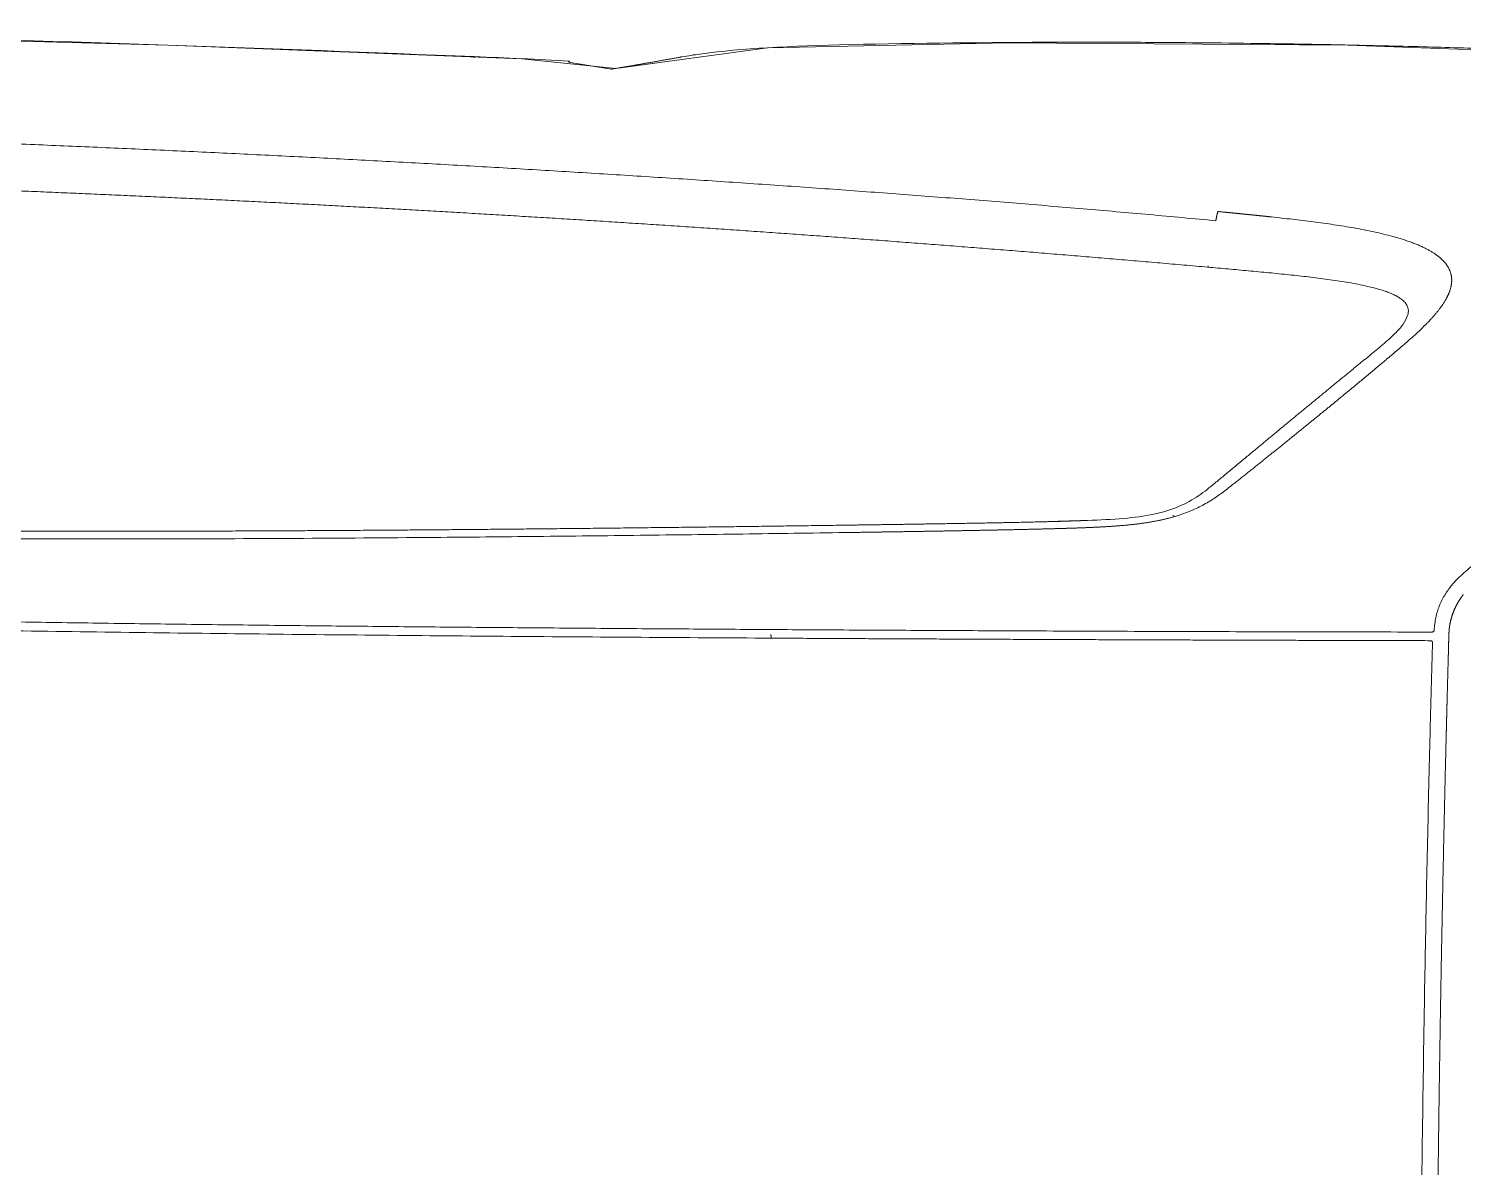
# Model space of a CAD drawing. Header units: metres. Extents: x -13933 to 152404, y -7861 to 21912.
# Drawn here: x 114822.3 to 114899.5, y 550.6 to 612 of the extents above; entities that cross this region are included whole.
import ezdxf
from ezdxf.xclip import XClip

# ---------------------------------------------------------------- set-up
doc = ezdxf.new("R2010")
doc.units = ezdxf.units.M
doc.header["$LTSCALE"] = 100
doc.header["$MEASUREMENT"] = 0
doc.header["$XCLIPFRAME"] = 0
doc.layers.get('0').update_dxf_attribs({"color": 9, "lineweight": 9})
doc.layers.add('04', color=9, linetype='Continuous', lineweight=9)
doc.layers.add('40M', color=9, linetype='Continuous', lineweight=9)

# ---------------------------------------------------------------- blocks, each defined once
blk = doc.blocks.new('p-araba-polo')
for p, q in [((3.23229, -0.56933), (3.23229, -0.56934)), ((3.2268, -0.69294), (3.22674, -0.69224)), ((2.88231, -0.80267), (2.90539, -0.7989))]:
    blk.add_line(p, q)
at = {"flags": 128}
blk.add_lwpolyline([(2.93686, -0.80435), (2.94131, -0.80514), (2.94433, -0.80568)], dxfattribs=at)
for points, knots in [([(3.34061, 0), (3.34062, -0.0157), (3.34066, -0.04709), (3.34085, -0.09418), (3.3414, -0.17876), (3.34253, -0.26766), (3.3443, -0.36064), (3.34545, -0.41209), (3.34652, -0.4551), (3.34714, -0.4781), (3.34746, -0.4896)], [0, 0, 0, 0, 0.095818, 0.191637, 0.287456, 0.612278, 0.734598, 0.85691, 0.928456, 1, 1, 1, 1]), ([(3.3562, -0.49117), (3.35619, -0.49058), (3.35615, -0.48939), (3.35611, -0.48778), (3.35608, -0.48639), (3.35605, -0.48539), (3.35603, -0.4845), (3.35601, -0.48399), (3.35601, -0.48373)], [0, 0, 0, 0, 0.252172, 0.502148, 0.651132, 0.794911, 0.894758, 1, 1, 1, 1]), ([(2.99142, -0.49246), (2.96811, -0.49261), (2.9215, -0.49289), (2.85153, -0.49341), (2.78153, -0.49401), (2.7115, -0.49473), (2.64143, -0.49558), (2.57133, -0.49658), (2.50122, -0.49779), (2.43108, -0.49924), (2.36095, -0.501), (2.29084, -0.50309), (2.24413, -0.50486), (2.22078, -0.50574)], [0, 0, 0, 0, 0.090909, 0.181819, 0.272729, 0.363638, 0.454547, 0.545456, 0.636366, 0.727274, 0.818182, 0.909092, 1, 1, 1, 1]), ([(3.34746, -0.4896), (3.34747, -0.49003), (3.34751, -0.49081), (3.34675, -0.49101), (3.34641, -0.4911)], [0, 0, 0, 0, 0.548693, 1, 1, 1, 1]), ([(2.35544, -0.50602), (2.37034, -0.50562), (2.40013, -0.50481), (2.44482, -0.50378), (2.48952, -0.50284), (2.53421, -0.50202), (2.5789, -0.50128), (2.62357, -0.50061), (2.66824, -0.50002), (2.71289, -0.49948), (2.75753, -0.49899), (2.80216, -0.49855), (2.84677, -0.49815), (2.89137, -0.49779), (2.93595, -0.49746), (2.98052, -0.49716), (3.02506, -0.49689), (3.0696, -0.49665), (3.09927, -0.4965), (3.11411, -0.49643)], [0, 0, 0, 0, 0.058823, 0.117647, 0.17647, 0.235294, 0.294117, 0.352941, 0.411764, 0.470588, 0.529411, 0.588235, 0.647058, 0.705882, 0.764706, 0.823529, 0.882353, 0.941176, 1, 1, 1, 1]), ([(3.11411, -0.49643), (3.13354, -0.49634), (3.17241, -0.49617), (3.23066, -0.49597), (3.27911, -0.49584), (3.31786, -0.49578), (3.33721, -0.49576), (3.34692, -0.49576)], [0, 0, 0, 0, 0.250049, 0.500074, 0.750085, 0.874591, 1, 1, 1, 1]), ([(3.28651, -0.49583), (3.28651, -0.49583), (3.28651, -0.49583), (3.28651, -0.49583), (3.28651, -0.49583), (3.28651, -0.49583), (3.28651, -0.49583)], [0, 0, 0, 0, 1, 1, 1, 1, 1, 1, 1]), ([(3.28653, -0.49583), (3.28653, -0.49583), (3.28653, -0.49583), (3.28653, -0.49583), (3.28653, -0.49583), (3.28653, -0.49583), (3.28653, -0.49583)], [0, 0, 0, 0, 1, 1, 1, 1, 1, 1, 1]), ([(3.30383, -0.4958), (3.30383, -0.4958), (3.30383, -0.4958), (3.30383, -0.4958), (3.30383, -0.4958), (3.30383, -0.4958), (3.30383, -0.4958)], [0, 0, 0, 0, 1, 1, 1, 1, 1, 1, 1]), ([(3.30383, -0.4958), (3.30383, -0.4958), (3.30383, -0.4958), (3.30383, -0.4958), (3.30383, -0.4958), (3.30383, -0.4958), (3.30383, -0.4958)], [0, 0, 0, 0, 1, 1, 1, 1, 1, 1, 1]), ([(3.34692, -0.49576), (3.347, -0.49576), (3.34716, -0.49576), (3.34749, -0.49578), (3.34788, -0.4959), (3.34825, -0.49623), (3.34831, -0.49655), (3.34834, -0.4967)], [0, 0, 0, 0, 0.126989, 0.253376, 0.501595, 0.750756, 1, 1, 1, 1]), ([(3.34834, -0.4967), (3.34845, -0.49788), (3.34866, -0.50021), (3.34946, -0.50468), (3.35101, -0.5099), (3.35327, -0.51447), (3.35542, -0.51783), (3.35661, -0.51938), (3.35723, -0.52018)], [0, 0, 0, 0, 0.125989, 0.249779, 0.499456, 0.749332, 0.870647, 1, 1, 1, 1]), ([(3.35723, -0.52018), (3.35771, -0.52077), (3.3587, -0.52197), (3.36078, -0.52424), (3.36354, -0.52693), (3.36698, -0.52992), (3.37053, -0.53274), (3.37415, -0.53541), (3.37904, -0.53884), (3.38278, -0.54125), (3.38527, -0.54286)], [0, 0, 0, 0, 0.060335, 0.124578, 0.249278, 0.374233, 0.499321, 0.624409, 0.749543, 1, 1, 1, 1]), ([(2.59176, -0.54588), (2.58343, -0.5459), (2.56677, -0.54594), (2.5501, -0.54602), (2.54177, -0.54606)], [0, 0, 0, 0, 0.499895, 1, 1, 1, 1]), ([(3.03488, -0.54938), (3.01646, -0.54911), (2.97963, -0.54858), (2.92432, -0.54788), (2.86898, -0.54726), (2.80746, -0.54667), (2.73973, -0.54618), (2.66578, -0.54585), (2.61644, -0.54587), (2.59176, -0.54588)], [0, 0, 0, 0, 0.125016, 0.250021, 0.375012, 0.500001, 0.666615, 0.833283, 1, 1, 1, 1]), ([(3.03371, -0.55333), (3.04419, -0.55348), (3.0654, -0.55379), (3.09768, -0.55431), (3.12994, -0.55487), (3.1514, -0.55553), (3.16183, -0.55586)], [0, 0, 0, 0, 0.244881, 0.495799, 0.755099, 1, 1, 1, 1]), ([(3.13974, -0.55131), (3.13102, -0.5511), (3.11357, -0.55068), (3.08735, -0.55021), (3.06112, -0.54978), (3.04363, -0.54951), (3.03488, -0.54938)], [0, 0, 0, 0, 0.249999, 0.499999, 0.75, 1, 1, 1, 1]), ([(3.16366, -0.55208), (3.16167, -0.55199), (3.1577, -0.55183), (3.15172, -0.55164), (3.14673, -0.55149), (3.14333, -0.5514), (3.1417, -0.55136), (3.14088, -0.55134), (3.14028, -0.55132), (3.13992, -0.55131), (3.13974, -0.55131)], [0, 0, 0, 0, 0.249862, 0.499819, 0.749912, 0.875014, 0.92503, 0.955027, 0.977518, 1, 1, 1, 1]), ([(3.16183, -0.55586), (3.16832, -0.55613), (3.1805, -0.55663), (3.19748, -0.55877), (3.2114, -0.56308), (3.22201, -0.5691), (3.22751, -0.57362), (3.23026, -0.57587)], [0, 0, 0, 0, 0.229948, 0.430851, 0.618309, 0.809628, 1, 1, 1, 1]), ([(3.24104, -0.57601), (3.23927, -0.5746), (3.23575, -0.57179), (3.23008, -0.56771), (3.22377, -0.56393), (3.21667, -0.56054), (3.21124, -0.55879), (3.20853, -0.55791)], [0, 0, 0, 0, 0.202487, 0.403363, 0.602843, 0.801427, 1, 1, 1, 1]), ([(3.31352, -0.64457), (3.31599, -0.64657), (3.32093, -0.65057), (3.32516, -0.65453), (3.32728, -0.65652)], [0, 0, 0, 0, 0.500033, 1, 1, 1, 1]), ([(3.32728, -0.65652), (3.3288, -0.6581), (3.33185, -0.66127), (3.33334, -0.66451), (3.33408, -0.66614)], [0, 0, 0, 0, 0.500141, 1, 1, 1, 1]), ([(3.33408, -0.66614), (3.33424, -0.66677), (3.33456, -0.66803), (3.33445, -0.66993), (3.33376, -0.67182), (3.33243, -0.67369), (3.3309, -0.67487), (3.33014, -0.67546)], [0, 0, 0, 0, 0.200067, 0.400113, 0.600121, 0.800083, 1, 1, 1, 1]), ([(3.33014, -0.67546), (3.32952, -0.67586), (3.32827, -0.67667), (3.32595, -0.67779), (3.32337, -0.67884), (3.32053, -0.67981), (3.31748, -0.68071), (3.31429, -0.68155), (3.31206, -0.68205), (3.31094, -0.6823)], [0, 0, 0, 0, 0.142893, 0.285782, 0.428638, 0.571491, 0.714341, 0.857166, 1, 1, 1, 1]), ([(3.31094, -0.6823), (3.30935, -0.68263), (3.30617, -0.6833), (3.30122, -0.68418), (3.29618, -0.68498), (3.29108, -0.68571), (3.28593, -0.68639), (3.28074, -0.68702), (3.27553, -0.68761), (3.27204, -0.68798), (3.27029, -0.68817)], [0, 0, 0, 0, 0.124983, 0.249975, 0.374973, 0.499975, 0.624979, 0.749985, 0.874992, 1, 1, 1, 1]), ([(3.27029, -0.68817), (3.26665, -0.68853), (3.25936, -0.68927), (3.24839, -0.69029), (3.23741, -0.69129), (3.23009, -0.69194), (3.22643, -0.69227)], [0, 0, 0, 0, 0.249999, 0.5, 0.749999, 1, 1, 1, 1]), ([(3.26083, -0.71931), (3.26458, -0.7189), (3.27207, -0.71808), (3.28326, -0.71671), (3.29438, -0.71518), (3.30534, -0.7134), (3.31608, -0.71135), (3.32284, -0.70963), (3.3262, -0.70878)], [0, 0, 0, 0, 0.1667, 0.333452, 0.500295, 0.667229, 0.833987, 1, 1, 1, 1]), ([(2.92929, -0.7407), (2.92929, -0.7407), (2.92929, -0.7407), (2.92929, -0.7407), (2.92929, -0.7407), (2.92929, -0.7407), (2.92929, -0.7407)], [0, 0, 0, 0, 1, 1, 1, 1, 1, 1, 1]), ([(2.95274, -0.73918), (2.95274, -0.73918), (2.95274, -0.73918), (2.95274, -0.73918), (2.95274, -0.73918), (2.95274, -0.73918), (2.95274, -0.73918)], [0, 0, 0, 0, 1, 1, 1, 1, 1, 1, 1]), ([(2.95274, -0.73918), (2.95274, -0.73918), (2.95274, -0.73918), (2.95274, -0.73918), (2.95274, -0.73918), (2.95274, -0.73918), (2.95274, -0.73918)], [0, 0, 0, 0, 1, 1, 1, 1, 1, 1, 1]), ([(2.88231, -0.80267), (2.8825, -0.80276), (2.88287, -0.80295), (2.88297, -0.80315), (2.88287, -0.80322), (2.88271, -0.80319), (2.88261, -0.80316)], [0, 0, 0, 0, 0.249685, 0.499599, 0.749749, 1, 1, 1, 1]), ([(2.94469, -0.80574), (2.94796, -0.80631), (2.97136, -0.80985), (3.00154, -0.81142), (3.03434, -0.81213)], [0, 0, 0, 0, 0.131477, 1, 1, 1, 1]), ([(3.46, -0.80613), (3.45664, -0.80633), (3.44993, -0.80673), (3.43619, -0.80747), (3.41286, -0.80859), (3.37959, -0.80987), (3.33903, -0.81109), (3.29835, -0.81202), (3.26029, -0.81268), (3.22604, -0.8131), (3.19302, -0.81337), (3.16556, -0.81345), (3.14867, -0.81342), (3.14351, -0.8134)], [0, 0, 0, 0, 0.03531, 0.070597, 0.141114, 0.269195, 0.390859, 0.518959, 0.640794, 0.737038, 0.833171, 0.948447, 1, 1, 1, 1])]:
    blk.add_open_spline(points, degree=3, knots=knots)
for points, degree in [([(3.34932, 0), (3.34934, -0.03673), (3.34943, -0.07346), (3.34961, -0.1102), (3.34988, -0.14692), (3.35025, -0.18364), (3.35071, -0.22033)], 6), ([(3.35071, -0.22033), (3.35118, -0.25703), (3.35174, -0.29371), (3.35239, -0.33035), (3.35313, -0.36695), (3.35395, -0.40345), (3.35485, -0.43975)], 6), ([(3.35485, -0.43975), (3.35495, -0.44343), (3.35504, -0.4471), (3.35513, -0.45078), (3.35522, -0.45445), (3.35532, -0.45812), (3.35541, -0.46178)], 6), ([(3.35541, -0.46178), (3.35551, -0.46545), (3.35561, -0.46911), (3.3557, -0.47277), (3.3558, -0.47643), (3.3559, -0.48008), (3.35601, -0.48373)], 6), ([(3.35601, -0.48373), (3.35602, -0.48424), (3.35603, -0.48476), (3.35605, -0.48529), (3.35606, -0.48583), (3.35608, -0.48637), (3.35609, -0.4869), (3.3561, -0.48744)], 7), ([(2.99127, -0.49446), (2.99132, -0.49436), (2.99136, -0.4941), (2.9914, -0.49366), (2.99141, -0.49314), (2.99142, -0.49246)], 5), ([(2.99142, -0.49246), (2.99141, -0.49287), (2.99141, -0.49323), (2.99139, -0.49354), (2.99138, -0.49381), (2.99136, -0.49402)], 5), ([(2.99142, -0.49246), (3.04222, -0.49217), (3.09301, -0.49192), (3.14375, -0.49171), (3.1945, -0.49151), (3.24517, -0.49137), (3.29586, -0.4912), (3.34641, -0.4911)], 7), ([(3.34641, -0.4911), (3.34689, -0.4911), (3.34722, -0.4911), (3.34748, -0.49052), (3.34747, -0.49007), (3.34746, -0.4896)], 5), ([(3.3561, -0.48744), (3.35612, -0.48798), (3.35613, -0.48852), (3.35614, -0.48906), (3.35616, -0.4896), (3.35617, -0.49013), (3.35619, -0.49065), (3.3562, -0.49117)], 7), ([(3.3562, -0.49117), (3.35623, -0.49221), (3.35627, -0.49322), (3.3563, -0.4942), (3.35634, -0.49511), (3.35638, -0.49597), (3.35639, -0.49675), (3.35648, -0.49743)], 7), ([(3.34834, -0.4967), (3.34831, -0.49627), (3.34809, -0.49599), (3.34776, -0.49576), (3.34736, -0.49576), (3.34692, -0.49576)], 5), ([(3.35648, -0.49743), (3.35686, -0.50054), (3.35749, -0.50356), (3.3584, -0.5064), (3.35955, -0.50905), (3.36089, -0.5115), (3.36242, -0.51378), (3.36406, -0.51592)], 7), ([(3.03371, -0.55333), (2.9385, -0.55199), (2.84311, -0.55092), (2.74759, -0.55008), (2.65194, -0.54975), (2.55622, -0.55022)], 5), ([(2.88536, -0.54889), (2.88536, -0.54887), (2.88536, -0.54884), (2.88536, -0.54882), (2.88536, -0.5488), (2.88536, -0.54877), (2.88536, -0.54875)], 6), ([(2.88536, -0.54875), (2.88536, -0.54877), (2.88536, -0.5488), (2.88536, -0.54882), (2.88536, -0.54884), (2.88536, -0.54887), (2.88536, -0.54889)], 6), ([(3.16183, -0.55586), (3.1389, -0.55499), (3.11013, -0.55446), (3.0826, -0.55406), (3.05939, -0.5537), (3.03371, -0.55333)], 5), ([(3.03488, -0.54938), (3.05241, -0.54965), (3.06991, -0.54991), (3.08734, -0.55022), (3.10486, -0.55049), (3.12232, -0.55086), (3.13974, -0.55131)], 6), ([(3.13974, -0.55131), (3.1445, -0.55143), (3.14926, -0.55156), (3.15411, -0.5517), (3.15889, -0.55187), (3.16366, -0.55208)], 5), ([(3.16366, -0.55208), (3.17115, -0.55241), (3.17872, -0.55283), (3.18628, -0.55347), (3.19399, -0.55435), (3.20158, -0.55585), (3.20854, -0.55791)], 6), ([(3.20777, -0.55845), (3.20791, -0.55837), (3.20805, -0.55828), (3.20817, -0.55818), (3.2083, -0.55809), (3.20842, -0.55799), (3.20854, -0.55791)], 6), ([(3.23026, -0.57587), (3.2483, -0.59086), (3.26559, -0.60524), (3.28223, -0.619), (3.29828, -0.63216), (3.31352, -0.64457)], 5), ([(3.24104, -0.57601), (3.25529, -0.58736), (3.26891, -0.59826), (3.28203, -0.60892), (3.29487, -0.61936), (3.30732, -0.62966), (3.31946, -0.63978), (3.33117, -0.64976)], 7), ([(3.33117, -0.64976), (3.33711, -0.65482), (3.3427, -0.6599), (3.34784, -0.66502), (3.35222, -0.67028), (3.35508, -0.67566)], 5), ([(3.35508, -0.67566), (3.35688, -0.67903), (3.35805, -0.68246), (3.35847, -0.68594), (3.35771, -0.68948), (3.3555, -0.69288)], 5), ([(2.50986, -0.73627), (2.61246, -0.73261), (2.71501, -0.72811), (2.8175, -0.72275), (2.91989, -0.71652), (3.0222, -0.70939), (3.12438, -0.70132), (3.22643, -0.69227)], 7), ([(3.22674, -0.69224), (3.22676, -0.69247), (3.22678, -0.69271), (3.2268, -0.69294)], 3), ([(3.3555, -0.69288), (3.35299, -0.69677), (3.34865, -0.70052), (3.34206, -0.70382), (3.33447, -0.70651), (3.3262, -0.70878)], 5), ([(2.51152, -0.76147), (2.65575, -0.75626), (2.79987, -0.74952), (2.94373, -0.74073), (3.08764, -0.73083), (3.23082, -0.71726)], 5), ([(3.23082, -0.71726), (3.23109, -0.71865), (3.23136, -0.72003), (3.23144, -0.72049), (3.23153, -0.72076), (3.23177, -0.72149), (3.23202, -0.72222)], 6), ([(3.23202, -0.72222), (3.23177, -0.72149), (3.23153, -0.72076), (3.23144, -0.72049), (3.23136, -0.72003), (3.23109, -0.71865), (3.23082, -0.71726)], 6), ([(3.16083, -0.72356), (3.16083, -0.72356), (3.16083, -0.72356), (3.16083, -0.72356)], 3), ([(3.16083, -0.72356), (3.16083, -0.72356), (3.16083, -0.72356), (3.16083, -0.72356)], 3), ([(3.23249, -0.72218), (3.23239, -0.72219), (3.2323, -0.7222), (3.23221, -0.72221), (3.23211, -0.72221), (3.23202, -0.72222)], 5), ([(3.23202, -0.72222), (3.23218, -0.72221), (3.23233, -0.72219), (3.23249, -0.72218)], 3), ([(3.23249, -0.72218), (3.23849, -0.72158), (3.24449, -0.72098), (3.25049, -0.72039)], 3), ([(3.25049, -0.72039), (3.24689, -0.72075), (3.24329, -0.72111), (3.23968, -0.72147), (3.23609, -0.72183), (3.23249, -0.72218)], 5), ([(3.26083, -0.71931), (3.25876, -0.71953), (3.2567, -0.71975), (3.25463, -0.71996), (3.25256, -0.72018), (3.25049, -0.72039)], 5), ([(3.25049, -0.72039), (3.25393, -0.72003), (3.25738, -0.71967), (3.26083, -0.71931)], 3), ([(2.88231, -0.80267), (2.88267, -0.80282), (2.88291, -0.80297), (2.883, -0.80312), (2.88299, -0.80321), (2.8829, -0.80322), (2.88271, -0.80319)], 6), ([(2.943, -0.80545), (2.93504, -0.80403), (2.92729, -0.80264), (2.91976, -0.80131), (2.91247, -0.80006), (2.90539, -0.7989)], 5), ([(2.90539, -0.7989), (2.90623, -0.79904), (2.90705, -0.79917), (2.90779, -0.7993)], 3), ([(2.50165, -0.8169), (2.61166, -0.81392), (2.72165, -0.81015), (2.83161, -0.80563)], 3), ([(2.83161, -0.80563), (2.84869, -0.80493), (2.86578, -0.80422), (2.88285, -0.8032)], 3), ([(2.83161, -0.80563), (2.83161, -0.80563), (2.8316, -0.80558), (2.8316, -0.80545), (2.83161, -0.80525), (2.83161, -0.80504)], 5), ([(2.83161, -0.80504), (2.83161, -0.80525), (2.8316, -0.80544), (2.8316, -0.80557), (2.83161, -0.80563), (2.83161, -0.80563)], 5), ([(2.943, -0.80545), (2.94289, -0.80542), (2.94278, -0.8054), (2.94266, -0.80538)], 3), ([(2.94276, -0.8054), (2.94279, -0.80541), (2.94282, -0.80541), (2.94285, -0.80542), (2.94288, -0.80542), (2.94291, -0.80543), (2.94294, -0.80543), (2.94297, -0.80544), (2.943, -0.80545)], 8), ([(2.94329, -0.8055), (2.94323, -0.80549), (2.94318, -0.80548), (2.94312, -0.80547), (2.94306, -0.80546), (2.943, -0.80545)], 5), ([(2.943, -0.80545), (2.94307, -0.80546), (2.94314, -0.80547), (2.94321, -0.80548), (2.94327, -0.80549), (2.94334, -0.80551)], 5), ([(2.9434, -0.80551), (2.94326, -0.80549), (2.94313, -0.80547), (2.943, -0.80545)], 3), ([(3.03441, -0.81213), (3.07002, -0.81292), (3.10765, -0.81329), (3.14649, -0.81341)], 3)]:
    blk.add_open_spline(points, degree=degree)
at = {"layer": '40M'}
blk.add_lwpolyline([(2.34094, -0.8207), (2.66665, -0.81184), (2.85723, -0.80453), (2.90779, -0.7993), (2.9894, -0.81044), (3.11903, -0.81303), (3.30181, -0.81191), (3.45974, -0.8061), (3.56253, -0.7968), (3.63002, -0.78193), (3.68129, -0.75337), (3.70092, -0.75052), (3.74386, -0.73915), (3.77986, -0.71363), (3.81723, -0.64476, 0.152071), (3.81723, 0.64477, 0.097947)], format="xyb", dxfattribs=at)

msp = doc.modelspace()

# ---------------------------------------------------------------- block references
at = {"layer": '04'}
ref = msp.add_blockref('p-araba-polo', (114563.094, 529.892), dxfattribs=dict(at, xscale=-100, yscale=100, zscale=100, rotation=180))
XClip(ref).set_block_clipping_path([(-0.0924763951, -0.9835002962), (4.0650970395, 0.9845199444)])

doc.saveas('drawing.dxf')
